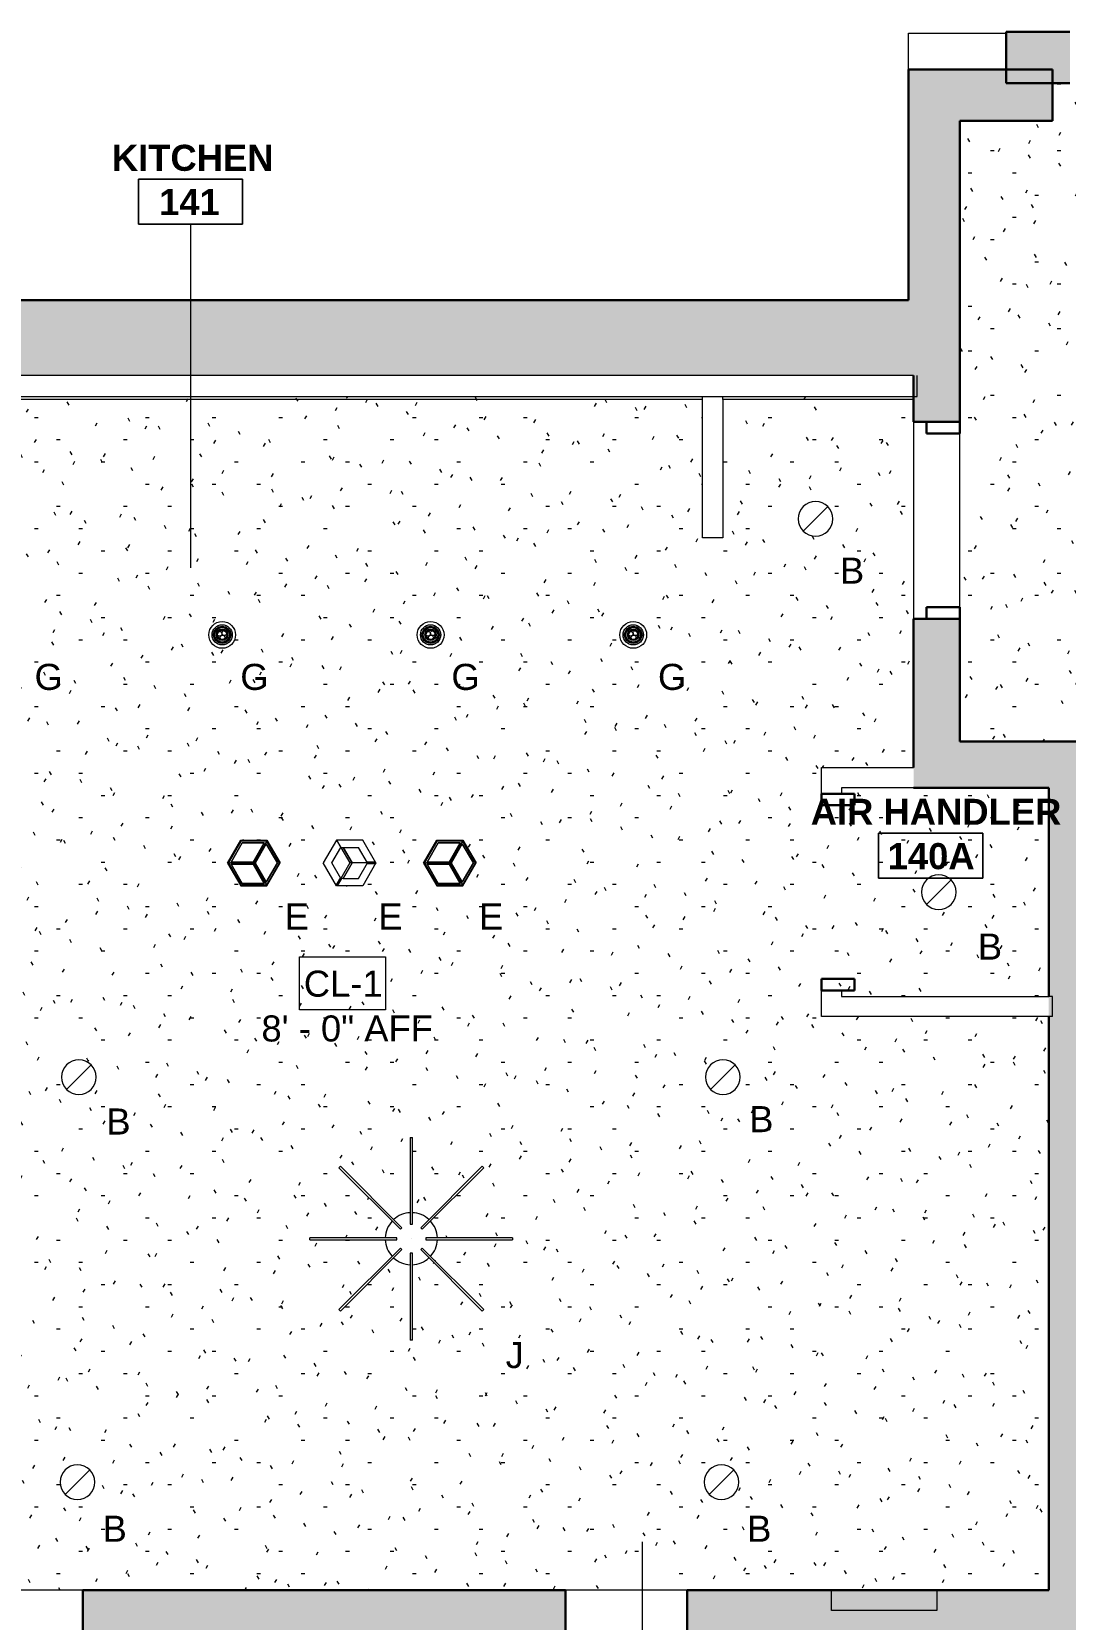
# Model space of a CAD drawing. Header units: inches. Extents: x -529 to 1063, y -2066 to -482.
# Drawn here: x 87.9 to 266.4, y -1912.5 to -1638.3 of the extents above; entities that cross this region are included whole.
import ezdxf

# ---------------------------------------------------------------- set-up
doc = ezdxf.new("R2010")
doc.units = ezdxf.units.IN
doc.header["$MEASUREMENT"] = 0
for name, color, linetype, lineweight in [('A-AREA-IDEN', 2, 'Continuous', 9), ('A-CLNG', 13, 'Continuous', 18), ('A-CLNG-IDEN', 151, 'Continuous', 9), ('A-CLNG-PATT', 13, 'Continuous', 18), ('A-DOOR', 31, 'Continuous', 18), ('A-DOOR-FRAM', 31, 'Continuous', 30), ('A-GLAZ', 151, 'Continuous', 18), ('A-ROOF', 132, 'Continuous', 18), ('A-WALL', 113, 'Continuous', 18), ('A-WALL-PATT', 111, 'Continuous', 18), ('E-LITE-EQPM', 33, 'Continuous', 9), ('E-LITE-EQPM-IDEN', 33, 'Continuous', 9), ('I-WALL', 2, 'Continuous', 18)]:
    doc.layers.add(name, color=color, linetype=linetype, lineweight=lineweight)
doc.styles.add('Arial', font='arial.ttf', dxfattribs={"height": 4.5})
doc.styles.add('Swis721 Lt BT', font='swissl.ttf', dxfattribs={"height": 4.5})
doc.styles.add('Swis721 Lt BT_B', font='', dxfattribs={"height": 4.5})
doc.styles.get('Swis721 Lt BT_B').set_extended_font_data('Swis721 Lt BT', bold=True)
pattern_1 = [(0, (0, 0), (15.36, 3.84), [0.634, -10.886, 0.634, -10.886, -61.44]), (0, (0, 0), (15.36, 3.84), [-23.04, 0.634, -22.406, 0.634, -10.886, -26.88]), (0, (0, 0), (15.36, 3.84), [-57.6, 0.634, -7.046, 0.634, -18.566]), (120, (5.76, 1.92), (-11.0055376, 11.38215), [0.634, -10.886, 0.634, -10.886, -61.44]), (120, (5.76, 1.92), (-11.0055376, 11.38215), [-23.04, 0.634, -22.406, 0.634, -10.886, -26.88]), (120, (5.76, 1.92), (-11.0055376, 11.38215), [-57.6, 0.634, -7.046, 0.634, -18.566]), (240, (7.68, 9.6), (-4.3544624, -15.22215), [0.634, -10.886, 0.634, -10.886, -61.44]), (240, (7.68, 9.6), (-4.3544624, -15.22215), [-23.04, 0.634, -22.406, 0.634, -10.886, -26.88]), (240, (7.68, 9.6), (-4.3544624, -15.22215), [-57.6, 0.634, -7.046, 0.634, -18.566])]

# ---------------------------------------------------------------- blocks, each defined once
blk = doc.blocks.new('Single Flush - D1 2_9_ X 8_-6102497-1ST FLOOR - RCP')
at = {"layer": 'A-DOOR-FRAM', "color": 8}
for p, q in [((-17, -1.75), (-17, 4)), ((-17, 4), (-15, 4)), ((-15, -1.75), (-15, 4)), ((15.000004, -1.75), (15.000004, 4)), ((15.000004, 4), (17.000004, 4)), ((17.000004, -1.75), (17.000004, 4)), ((-17, -1.75), (-15, -1.75)), ((15.000004, -1.75), (17.000004, -1.75))]:
    blk.add_line(p, q, dxfattribs=at)
blk = doc.blocks.new('Window-Double-Hung - 21_ x 56_-5129093-1ST FLOOR - RCP')
at = {"layer": 'A-GLAZ', "color": 8, "lineweight": 30}
for p, q in [((-10.5, 6.5), (-10.5, -6.5)), ((-10.5, 6), (-7.5, 6)), ((-9.25, 6), (-9.25, 2.5)), ((-7.5, 6), (-7.5, 4.25)), ((7.5, 6), (10.5, 6)), ((7.5, 6), (7.5, 4.25)), ((9.25, 6), (9.25, 2.5)), ((10.5, -6.5), (10.5, 6.5)), ((-9.25, 4.25), (-7.5, 4.25)), ((-7.5, 5.125), (7.5, 5.125)), ((9.25, 4.25), (7.5, 4.25)), ((-10.5, 2.5), (-9.25, 2.5)), ((9.25, 2.5), (10.5, 2.5))]:
    blk.add_line(p, q, dxfattribs=at)
at = {"layer": 'A-GLAZ'}
for p, q in [((10.5, 6.5), (-10.5, 6.5)), ((-10.5, -6.5), (10.5, -6.5))]:
    blk.add_line(p, q, dxfattribs=at)
at = {"layer": 'A-GLAZ', "lineweight": 9}
for p, q in [((-7.5, 6), (7.5, 6)), ((-9.25, 2.5), (9.25, 2.5))]:
    blk.add_line(p, q, dxfattribs=at)
blk = doc.blocks.new('Downlight - Recessed Can - 6_ Incandescent - 277V-5290754-1ST FLOOR - RCP')
at = {"layer": 'E-LITE-EQPM'}
for q in [(-2.12, -2.12), (2.12, 2.12)]:
    blk.add_line((0, 0), q, dxfattribs=at)
for start, end in [(360, 180), (0, 180), (180, 360), (180, 360)]:
    blk.add_arc((0, 0), 3, start, end, dxfattribs=at)
blk = doc.blocks.new('Lightart-Echo-Revit - Fin Type A - 35_D x 14_H-8 Fins-5361502-1ST FLOOR - RCP')
at = {"layer": 'E-LITE-EQPM'}
for p, q in [((-0.18, 17.5), (-0.18, 2.5)), ((-0.18, 17.5), (0.18, 17.5)), ((0.18, 2.5), (0.18, 17.5)), ((-12.5, 12.25), (-12.25, 12.5)), ((-12.5, 12.25), (-1.89, 1.64)), ((-1.64, 1.89), (-12.25, 12.5)), ((12.25, 12.5), (1.64, 1.89)), ((1.89, 1.64), (12.5, 12.25)), ((12.25, 12.5), (12.5, 12.25)), ((-2.5, 0.18), (-17.5, 0.18)), ((-17.5, -0.18), (-17.5, 0.18)), ((-2.5, -0.18), (-2.5, 0.18)), ((-1.89, 1.64), (-1.64, 1.89)), ((-0.18, 2.5), (0.18, 2.5)), ((1.64, 1.89), (1.89, 1.64)), ((17.5, 0.18), (2.5, 0.18)), ((2.5, 0.18), (2.5, -0.18)), ((17.5, 0.18), (17.5, -0.18)), ((-17.5, -0.18), (-2.5, -0.18)), ((-1.89, -1.64), (-12.5, -12.25)), ((-12.25, -12.5), (-1.64, -1.89)), ((-1.64, -1.89), (-1.89, -1.64)), ((-0.18, -2.5), (-0.18, -17.5)), ((0.18, -2.5), (-0.18, -2.5)), ((0.18, -17.5), (0.18, -2.5)), ((1.89, -1.64), (1.64, -1.89)), ((1.64, -1.89), (12.25, -12.5)), ((12.5, -12.25), (1.89, -1.64)), ((2.5, -0.18), (17.5, -0.18)), ((-12.25, -12.5), (-12.5, -12.25)), ((12.5, -12.25), (12.25, -12.5)), ((0.18, -17.5), (-0.18, -17.5))]:
    blk.add_line(p, q, dxfattribs=at)
at = {"layer": 'E-LITE-EQPM', "flags": 128}
blk.add_lwpolyline([(0, 0), (0, 0), (0, 0)], dxfattribs=at)
blk.add_lwpolyline([(0, 0), (0, 0), (0, 0)], dxfattribs=at)
at = {"layer": 'E-LITE-EQPM'}
for start, end in [(137.2661, 177.7056), (92.2944, 132.7339), (47.2661, 87.7056), (2.2944, 42.7339), (182.2944, 222.7339), (317.2661, 357.7056), (227.2661, 267.7056), (272.2944, 312.7339)]:
    blk.add_arc((0, 0), 4.5, start, end, dxfattribs=at)
blk = doc.blocks.new('VISA-CP5732-PETAL - CP5732-L30K-L-5406295-1ST FLOOR - RCP')
at = {"layer": 'E-LITE-EQPM'}
for p, q in [((-4.55, -0.82), (-2.26, 3.11)), ((-4.38, -0.82), (-2.17, 2.97)), ((-2.26, 3.11), (2.27, 3.11)), ((-2.26, 3.11), (-2.17, 2.97)), ((-2.17, 2.97), (2.23, 2.97)), ((2.23, 2.97), (0.03, -0.82)), ((2.23, 2.97), (4.44, -0.83)), ((2.27, 3.11), (4.56, -0.83)), ((-1.99, 2.69), (-3.91, -0.61)), ((-3.91, -0.61), (-1.99, 2.69)), ((1.8, 2.69), (-1.99, 2.69)), ((-1.99, 2.69), (1.8, 2.69)), ((-0.12, -0.61), (1.8, 2.69)), ((1.8, 2.69), (-0.12, -0.61)), ((2.15, 2.47), (0.23, -0.82)), ((0.23, -0.82), (2.15, 2.47)), ((4.07, -0.83), (2.15, 2.47)), ((2.15, 2.47), (4.07, -0.83)), ((-4.55, -0.82), (-2.26, -4.76)), ((0.03, -0.82), (-4.38, -0.82)), ((-4.38, -0.82), (-2.17, -4.62)), ((-3.91, -0.61), (-0.12, -0.61)), ((-0.12, -0.61), (-3.91, -0.61)), ((-0.12, -1), (-3.91, -1)), ((-3.91, -1), (-1.99, -4.3)), ((-1.99, -4.3), (-3.91, -1)), ((-3.91, -1), (-0.12, -1)), ((1.8, -4.3), (-0.12, -1)), ((-0.12, -1), (1.8, -4.3)), ((0.03, -0.82), (2.23, -4.62)), ((0.23, -0.82), (2.15, -4.12)), ((2.15, -4.12), (0.23, -0.82)), ((2.15, -4.12), (4.07, -0.83)), ((4.07, -0.83), (2.15, -4.12)), ((4.44, -0.83), (2.23, -4.62)), ((2.27, -4.76), (4.56, -0.83)), ((4.56, -0.83), (4.44, -0.83)), ((-2.17, -4.62), (-2.26, -4.76)), ((-2.26, -4.76), (2.27, -4.76)), ((2.23, -4.62), (-2.17, -4.62)), ((-1.99, -4.3), (1.8, -4.3)), ((1.8, -4.3), (-1.99, -4.3))]:
    blk.add_line(p, q, dxfattribs=at)
blk = doc.blocks.new('VISA-CP5730-PETAL - CP5730-L30K-L-5435345-1ST FLOOR - RCP')
at = {"layer": 'E-LITE-EQPM'}
for p, q in [((-2.38, 3.09), (-4.67, -0.84)), ((-2.38, 3.09), (-2.46, 2.95)), ((-1.73, 1.69), (-2.46, 2.95)), ((2.14, 3.09), (-2.38, 3.09)), ((-2.38, 3.09), (-1.65, 1.83)), ((-2.27, 3.09), (-2.38, 3.09)), ((-2.38, 3.09), (-1.65, 1.83)), ((-1.53, 1.83), (-2.27, 3.09)), ((4.43, -0.84), (2.14, 3.09)), ((-1.65, 1.83), (-3.2, -0.84)), ((-0.09, -0.84), (-1.65, 1.83)), ((-1.23, 1.83), (-1.65, 1.83)), ((0.33, -0.84), (-1.23, 1.83)), ((-1.23, 1.83), (1.39, 1.83)), ((-1.23, 1.83), (0.33, -0.84)), ((1.39, 1.83), (2.94, -0.84)), ((-2.38, -4.77), (-4.67, -0.84)), ((-3.2, -0.84), (-1.65, -3.51)), ((-1.65, -3.51), (-0.09, -0.84)), ((-1.23, -3.51), (0.33, -0.84)), ((0.33, -0.84), (-1.23, -3.51)), ((0.33, -0.84), (-0.09, -0.84)), ((2.94, -0.84), (0.33, -0.84)), ((2.94, -0.84), (1.39, -3.51)), ((4.43, -0.84), (2.14, -4.77)), ((4.35, -0.7), (2.86, -0.7)), ((4.35, -0.98), (2.86, -0.98)), ((2.94, -0.84), (4.43, -0.84)), ((2.94, -0.84), (4.43, -0.84)), ((4.43, -0.84), (4.35, -0.7)), ((4.43, -0.84), (4.35, -0.98)), ((-2.38, -4.77), (-1.65, -3.51)), ((2.14, -4.77), (-2.38, -4.77)), ((-1.65, -3.51), (-1.23, -3.51)), ((-1.23, -3.51), (1.39, -3.51))]:
    blk.add_line(p, q, dxfattribs=at)
blk = doc.blocks.new('Lighting_Ceiling-Mounted_Lucent_Axis_Mini_NorthAmerica - Not A Type - Load Type Catalog-5458882-1ST FLOOR - RCP')
at = {"layer": 'E-LITE-EQPM'}
for p, q in [((-1.26, 0.2), (-1.4, 0.2)), ((-1.26, 0.2), (-1.26, 0)), ((-0.18, 1.7), (-0.18, 1.48)), ((-0.18, 1.48), (0, 1.48)), ((0, 1.48), (0.18, 1.48)), ((0.18, 1.48), (0.18, 1.7)), ((1.4, 0.2), (1.26, 0.2)), ((1.26, 0.2), (1.26, 0)), ((-1.4, -0.2), (-1.26, -0.2)), ((-1.26, 0), (-1.26, -0.2)), ((-0.18, -1.48), (-0.18, -1.7)), ((-0.18, -1.48), (0, -1.48)), ((0, -1.48), (0.18, -1.48)), ((0.18, -1.7), (0.18, -1.48)), ((1.26, 0), (1.26, -0.2)), ((1.26, -0.2), (1.4, -0.2))]:
    blk.add_line(p, q, dxfattribs=at)
for centre, radius, start, end in [((0, 0), 2.32, 0, 180), ((0, 0), 1.75, 0, 180), ((0, 0), 1.48, 90, 270), ((0, 0), 1.4, 90, 270), ((0, 0), 1.26, 360, 180), ((0, 0), 0.974, 0, 180), ((0, 0), 0.867, 360, 180), ((0, 0), 0.787, 360, 180), ((-0.3, -0.39), 0.414, 90, 160.7023), ((-0.19, 0.45), 0.414, 179.6013, 296.6854), ((-0.3, -0.39), 0.414, 44.5173, 90), ((-0.3, -0.39), 0.414, 62.5276, 90), ((-0.19, 0.45), 0.414, 260.7693, 268.6811), ((-0.19, 0.45), 0.414, 275.6626, 283.5173), ((-0.19, 0.45), 0.414, 290.5436, 298.6652), ((0, 0), 1.48, 270, 90), ((0, 0), 1.4, 270, 90), ((-0.19, 0.45), 0.414, 296.6854, 330), ((-0.19, 0.45), 0.414, 302.4618, 330), ((0.48, -0.06), 0.414, 64.3466, 210), ((-0.19, 0.45), 0.414, 330, 46.23), ((-0.19, 0.45), 0.414, 32.9706, 41.4132), ((0.48, -0.06), 0.414, 135, 150), ((-0.19, 0.45), 0.414, 330, 343.2568), ((-0.19, 0.45), 0.414, 18.579, 27.0199), ((-0.19, 0.45), 0.414, 345, 358.4479), ((-0.19, 0.45), 0.414, 4.0061, 12.7107), ((0, 0), 2.32, 180, 0), ((0, 0), 1.75, 180, 0), ((0, 0), 1.26, 180, 360), ((0, 0), 0.974, 180, 360), ((0, 0), 0.867, 180, 360), ((0, 0), 0.787, 180, 360), ((-0.3, -0.39), 0.414, 298.7443, 315.4827), ((-0.3, -0.39), 0.414, 45, 58.345), ((-0.3, -0.39), 0.414, 301.655, 315), ((-0.3, -0.39), 0.414, 315.4827, 44.5173), ((0.48, -0.06), 0.414, 210, 285)]:
    blk.add_arc(centre, radius, start, end, dxfattribs=at)
blk = doc.blocks.new('Lighting_Ceiling-Mounted_Lucent_Axis_Mini_NorthAmerica - Not A Type - Load Type Catalog-V2-1ST FLOOR - RCP')
at = {"layer": 'E-LITE-EQPM'}
for p, q in [((-1.26, 0.2), (-1.4, 0.2)), ((-1.26, 0.2), (-1.26, 0)), ((-0.18, 1.7), (-0.18, 1.48)), ((-0.18, 1.48), (0, 1.48)), ((0, 1.48), (0.18, 1.48)), ((0.18, 1.48), (0.18, 1.7)), ((1.4, 0.2), (1.26, 0.2)), ((1.26, 0.2), (1.26, 0)), ((-1.4, -0.2), (-1.26, -0.2)), ((-1.26, 0), (-1.26, -0.2)), ((-0.18, -1.48), (-0.18, -1.7)), ((-0.18, -1.48), (0, -1.48)), ((0, -1.48), (0.18, -1.48)), ((0.18, -1.7), (0.18, -1.48)), ((1.26, 0), (1.26, -0.2)), ((1.26, -0.2), (1.4, -0.2))]:
    blk.add_line(p, q, dxfattribs=at)
for centre, radius, start, end in [((0, 0), 2.32, 0, 180), ((0, 0), 1.75, 0, 180), ((0, 0), 1.48, 90, 270), ((0, 0), 1.4, 90, 270), ((0, 0), 1.26, 360, 180), ((0, 0), 0.974, 0, 180), ((0, 0), 0.867, 360, 180), ((0, 0), 0.787, 360, 180), ((-0.3, -0.39), 0.414, 90, 159.2461), ((-0.19, 0.45), 0.414, 179.6013, 296.6854), ((-0.3, -0.39), 0.414, 44.5173, 90), ((-0.3, -0.39), 0.414, 62.5276, 90), ((-0.19, 0.45), 0.414, 260.7693, 268.6811), ((-0.19, 0.45), 0.414, 275.6626, 283.5173), ((-0.19, 0.45), 0.414, 290.5436, 298.6652), ((0, 0), 1.48, 270, 90), ((0, 0), 1.4, 270, 90), ((-0.19, 0.45), 0.414, 296.6854, 330), ((-0.19, 0.45), 0.414, 302.4618, 330), ((0.48, -0.06), 0.414, 64.3466, 210), ((-0.19, 0.45), 0.414, 330, 46.23), ((-0.19, 0.45), 0.414, 32.9706, 41.4132), ((0.48, -0.06), 0.414, 135, 150), ((-0.19, 0.45), 0.414, 330, 343.2568), ((-0.19, 0.45), 0.414, 18.579, 27.0199), ((-0.19, 0.45), 0.414, 345, 358.4479), ((-0.19, 0.45), 0.414, 4.0061, 12.7107), ((0, 0), 2.32, 180, 0), ((0, 0), 1.75, 180, 0), ((0, 0), 1.26, 180, 360), ((0, 0), 0.974, 180, 360), ((0, 0), 0.867, 180, 360), ((0, 0), 0.787, 180, 360), ((-0.3, -0.39), 0.414, 298.7443, 315.4827), ((-0.3, -0.39), 0.414, 45, 58.345), ((-0.3, -0.39), 0.414, 301.655, 315), ((-0.3, -0.39), 0.414, 315.4827, 44.5173), ((0.48, -0.06), 0.414, 210, 285)]:
    blk.add_arc(centre, radius, start, end, dxfattribs=at)
blk = doc.blocks.new('Single Flush - D1 2_6_ X 8_ - NOT FR-6102321-1ST FLOOR - RCP')
at = {"layer": 'A-DOOR-FRAM'}
for p, q in [((-17, 4), (-17, -1.75)), ((-17, 4), (-15, 4)), ((-15, 4), (-15, -1.75)), ((15.000004, 4), (15.000004, -1.75)), ((15.000004, 4), (17.000004, 4)), ((17.000004, 4), (17.000004, -1.75)), ((-17, -1.75), (-15, -1.75)), ((15.000004, -1.75), (17.000004, -1.75))]:
    blk.add_line(p, q, dxfattribs=at)
blk = doc.blocks.new('Room Tag - Room Name and Number-3379422-1ST FLOOR - RCP')
at = {"layer": 'A-AREA-IDEN'}
for p, q in [((-0.1881, -0.1636), (-0.1881, -0.0018)), ((-0.1881, -0.0018), (0.1869, -0.0018)), ((0.1869, -0.0018), (-0.1881, -0.0018)), ((-0.1881, -0.0018), (-0.1881, -0.1636)), ((0.1869, -0.0018), (0.1869, -0.1636)), ((0.1869, -0.1636), (0.1869, -0.0018)), ((0.1869, -0.1636), (-0.1881, -0.1636)), ((-0.1881, -0.1636), (0.1869, -0.1636))]:
    blk.add_line(p, q, dxfattribs=at)

msp = doc.modelspace()

# ---------------------------------------------------------------- hatches: boundary and pattern name
at = {"layer": 'A-CLNG-PATT'}
h = msp.add_hatch(dxfattribs=at)
h.set_pattern_fill('FP_1', color=256, style=0, pattern_type=2)
h.set_pattern_definition(pattern_1)
h.paths.add_polyline_path([(335.36, -1790.4), (339.7, -1790.4), (339.7, -1691.47), (338.09, -1691.22), (338.09, -1647.22), (264.18, -1647.22), (264.18, -1653.73), (248.17, -1653.73), (248.17, -1760.94), (269.53, -1760.94), (269.53, -1790.4), (279.41, -1790.4)], flags=0)
h.paths.add_polyline_path([(290.62, -1716.39), (290.62, -1704.54), (297.86, -1704.54), (297.86, -1716.39), (291.65, -1716.39)], flags=0)
h = msp.add_hatch(dxfattribs=at)
h.set_pattern_fill('FP_1', color=256, style=0, pattern_type=2)
h.set_pattern_definition(pattern_1)
h.paths.add_polyline_path([(263.53, -1907.52), (263.53, -1808.44), (224.25, -1808.44), (224.25, -1803.94), (227.75, -1803.94), (227.75, -1804.94), (263.53, -1804.94), (263.53, -1768.94), (227.75, -1768.94), (227.75, -1769.94), (224.25, -1769.94), (224.25, -1765.44), (240.17, -1765.44), (240.17, -1701.84), (207.25, -1701.84), (207.25, -1725.78), (203.75, -1725.78), (203.75, -1701.84), (64.77, -1701.84), (64.77, -1741.84), (19.52, -1741.84), (19.52, -1796.09), (64.77, -1796.09), (64.77, -1907.52), (244.17, -1907.52)], flags=0)
h.paths.add_polyline_path([(95.76, -1891.84), (94.98, -1891.74), (94.26, -1891.44), (93.63, -1890.96), (93.16, -1890.34), (92.86, -1889.62), (92.76, -1888.84), (92.86, -1888.06), (93.16, -1887.34), (93.63, -1886.72), (94.26, -1886.24), (94.98, -1885.94), (95.76, -1885.84), (96.53, -1885.94), (97.26, -1886.24), (97.88, -1886.72), (98.35, -1887.34), (98.65, -1888.06), (98.76, -1888.84), (98.65, -1889.62), (98.35, -1890.34), (97.88, -1890.96), (97.26, -1891.44), (96.53, -1891.74)], flags=0)
h.paths.add_polyline_path([(207, -1891.84), (206.22, -1891.74), (205.5, -1891.44), (204.88, -1890.96), (204.4, -1890.34), (204.1, -1889.62), (204, -1888.84), (204.1, -1888.06), (204.4, -1887.34), (204.88, -1886.72), (205.5, -1886.24), (206.22, -1885.94), (207, -1885.84), (207.78, -1885.94), (208.5, -1886.24), (209.12, -1886.72), (209.6, -1887.34), (209.9, -1888.06), (210, -1888.84), (209.9, -1889.62), (209.6, -1890.34), (209.12, -1890.96), (208.5, -1891.44), (207.78, -1891.74)], flags=0)
h.paths.add_polyline_path([(153.25, -1864.3), (153.25, -1851.27), (152.04, -1851.08), (150.79, -1850.44), (150.42, -1850.07), (141.18, -1859.3), (140.93, -1859.05), (150.16, -1849.82), (149.79, -1849.45), (149.15, -1848.19), (148.96, -1846.98), (135.93, -1846.98), (135.93, -1846.63), (148.96, -1846.63), (149.15, -1845.41), (149.79, -1844.16), (150.16, -1843.79), (140.93, -1834.55), (141.18, -1834.3), (150.42, -1843.54), (150.79, -1843.16), (152.04, -1842.52), (153.25, -1842.33), (153.25, -1829.3), (153.61, -1829.3), (153.61, -1842.33), (154.82, -1842.52), (156.08, -1843.16), (156.45, -1843.54), (165.68, -1834.3), (165.93, -1834.55), (156.7, -1843.79), (157.07, -1844.16), (157.71, -1845.41), (157.9, -1846.63), (170.93, -1846.63), (170.93, -1846.98), (157.9, -1846.98), (157.71, -1848.19), (157.07, -1849.45), (156.7, -1849.82), (165.93, -1859.05), (165.68, -1859.3), (156.45, -1850.07), (156.08, -1850.44), (154.82, -1851.08), (153.61, -1851.27), (153.61, -1864.3)], flags=0)
h.paths.add_polyline_path([(155.16, -1849.18), (155.16, -1849.18), (155.07, -1849.06)], flags=0)
h.paths.add_polyline_path([(151.88, -1844.67), (151.88, -1844.67), (151.79, -1844.54)], flags=0)
h.paths.add_polyline_path([(96.01, -1821.89), (95.23, -1821.78), (94.51, -1821.48), (93.88, -1821.01), (93.41, -1820.39), (93.11, -1819.66), (93.01, -1818.89), (93.11, -1818.11), (93.41, -1817.39), (93.88, -1816.77), (94.51, -1816.29), (95.23, -1815.99), (96.01, -1815.89), (96.78, -1815.99), (97.51, -1816.29), (98.13, -1816.77), (98.6, -1817.39), (98.9, -1818.11), (99.01, -1818.89), (98.9, -1819.66), (98.6, -1820.39), (98.13, -1821.01), (97.51, -1821.48), (96.78, -1821.78)], flags=0)
h.paths.add_polyline_path([(207.25, -1821.89), (206.47, -1821.78), (205.75, -1821.48), (205.13, -1821.01), (204.65, -1820.39), (204.35, -1819.66), (204.25, -1818.89), (204.35, -1818.11), (204.65, -1817.39), (205.13, -1816.77), (205.75, -1816.29), (206.47, -1815.99), (207.25, -1815.89), (208.03, -1815.99), (208.75, -1816.29), (209.37, -1816.77), (209.85, -1817.39), (210.15, -1818.11), (210.25, -1818.89), (210.15, -1819.66), (209.85, -1820.39), (209.37, -1821.01), (208.75, -1821.48), (208.03, -1821.78)], flags=0)
h.paths.add_polyline_path([(244.53, -1789.94), (243.76, -1789.84), (243.03, -1789.54), (242.41, -1789.06), (241.94, -1788.44), (241.64, -1787.71), (241.53, -1786.94), (241.64, -1786.16), (241.94, -1785.44), (242.41, -1784.82), (243.03, -1784.34), (243.76, -1784.04), (244.53, -1783.94), (245.31, -1784.04), (246.03, -1784.34), (246.65, -1784.82), (247.13, -1785.44), (247.43, -1786.16), (247.53, -1786.94), (247.43, -1787.71), (247.13, -1788.44), (246.65, -1789.06), (246.03, -1789.54), (245.31, -1789.84)], flags=0)
h.paths.add_polyline_path([(128.38, -1785.84), (123.97, -1785.84), (121.68, -1781.91), (123.97, -1777.98), (128.5, -1777.98), (130.78, -1781.91), (128.5, -1785.84), (128.46, -1785.84)], flags=0)
h.paths.add_polyline_path([(162.23, -1785.84), (157.82, -1785.84), (155.53, -1781.91), (157.82, -1777.98), (162.34, -1777.98), (164.63, -1781.91), (162.34, -1785.84), (162.31, -1785.84)], flags=0)
h.paths.add_polyline_path([(142.84, -1785.83), (140.52, -1785.83), (138.23, -1781.9), (140.52, -1777.96), (145.05, -1777.96), (147.34, -1781.9), (145.05, -1785.83)], flags=0)
h.paths.add_polyline_path([(41.27, -1764.94), (40.49, -1764.84), (39.77, -1764.54), (39.15, -1764.06), (38.67, -1763.44), (38.37, -1762.71), (38.27, -1761.94), (38.37, -1761.16), (38.67, -1760.44), (39.15, -1759.82), (39.77, -1759.34), (40.49, -1759.04), (41.27, -1758.94), (42.05, -1759.04), (42.77, -1759.34), (43.39, -1759.82), (43.87, -1760.44), (44.17, -1761.16), (44.27, -1761.94), (44.17, -1762.71), (43.87, -1763.44), (43.39, -1764.06), (42.77, -1764.54), (42.05, -1764.84), (41.64, -1764.89)], flags=0)
h.paths.add_polyline_path([(120.76, -1744.83), (119.75, -1744.6), (118.94, -1743.96), (118.49, -1743.03), (118.5, -1741.98), (118.94, -1741.06), (119.75, -1740.42), (120.76, -1740.19), (121.76, -1740.42), (122.57, -1741.06), (123.02, -1741.99), (123.01, -1743.04), (122.57, -1743.96), (121.76, -1744.6), (121.21, -1744.73)], flags=0)
h.paths.add_polyline_path([(84.76, -1744.83), (83.75, -1744.6), (82.92, -1743.91), (82.49, -1743.02), (82.5, -1741.98), (82.94, -1741.06), (83.75, -1740.42), (84.76, -1740.19), (85.76, -1740.42), (86.57, -1741.06), (87.02, -1741.99), (87.01, -1743.04), (86.57, -1743.96), (85.76, -1744.6), (85.19, -1744.73)], flags=0)
h.paths.add_polyline_path([(156.76, -1744.83), (155.75, -1744.6), (154.94, -1743.96), (154.49, -1743.03), (154.5, -1741.98), (154.94, -1741.06), (155.75, -1740.42), (156.76, -1740.19), (157.76, -1740.42), (158.57, -1741.07), (159.02, -1741.99), (159.01, -1743.04), (158.57, -1743.96), (157.76, -1744.6), (156.91, -1744.8)], flags=0)
h.paths.add_polyline_path([(191.76, -1744.83), (190.75, -1744.6), (189.94, -1743.95), (189.49, -1743.03), (189.5, -1741.97), (189.94, -1741.06), (190.75, -1740.42), (191.76, -1740.19), (192.76, -1740.42), (193.57, -1741.06), (194.02, -1741.99), (194.02, -1743.03), (193.57, -1743.96), (192.76, -1744.6), (191.81, -1744.82)], flags=0)
h.paths.add_polyline_path([(223.25, -1725.48), (222.47, -1725.38), (221.75, -1725.08), (221.13, -1724.6), (220.65, -1723.98), (220.35, -1723.26), (220.25, -1722.48), (220.35, -1721.71), (220.65, -1720.98), (221.13, -1720.36), (221.75, -1719.88), (222.47, -1719.59), (223.25, -1719.48), (224.03, -1719.59), (224.75, -1719.88), (225.37, -1720.36), (225.85, -1720.98), (226.15, -1721.71), (226.25, -1722.48), (226.15, -1723.26), (225.85, -1723.98), (225.37, -1724.6), (224.75, -1725.08), (224.03, -1725.38), (223.47, -1725.45)], flags=0)
at = {"layer": 'A-WALL-PATT', "lineweight": 9}
h = msp.add_hatch(color=7, dxfattribs=at)
h.paths.add_polyline_path([(338.09, -1647.22), (346.93, -1647.22), (346.93, -1638.35), (335.02, -1638.35), (335.02, -1647.22), (335.36, -1647.22)], flags=0)
h.paths.add_polyline_path([(267.18, -1647.22), (267.18, -1638.35), (256.18, -1638.35), (256.18, -1647.22)], flags=0)
for points in [[(256.18, -1653.73), (256.18, -1644.86), (239.3, -1644.86), (239.3, -1653.73), (248.17, -1653.73)], [(264.18, -1653.73), (264.18, -1644.86), (256.18, -1644.86), (256.18, -1653.73)], [(248.17, -1684.72), (248.17, -1653.73), (239.3, -1653.73), (239.3, -1684.72)], [(269.53, -1768.94), (269.53, -1760.94), (248.17, -1760.94), (248.17, -1768.94), (263.53, -1768.94)], [(263.53, -1907.52), (269.53, -1907.52), (269.53, -1768.94), (263.53, -1768.94), (263.53, -1893.75)]]:
    msp.add_hatch(color=7, dxfattribs=at).paths.add_polyline_path(points, flags=0)
h = msp.add_hatch(color=7, dxfattribs=at)
h.paths.add_polyline_path([(240.17, -1697.72), (248.17, -1697.72), (248.17, -1684.72), (-135.38, -1684.72), (-135.38, -1697.72), (223.47, -1697.72)], flags=0)
h.paths.add_polyline_path([(-175.38, -1697.72), (-175.38, -1684.72), (-186.36, -1684.72), (-186.36, -1697.72)], flags=0)
h = msp.add_hatch(color=7, dxfattribs=at)
h.paths.add_polyline_path([(248.17, -1768.94), (248.17, -1739.72), (240.17, -1739.72), (240.17, -1768.94)], flags=0)
h.paths.add_polyline_path([(240.17, -1705.72), (248.17, -1705.72), (248.17, -1697.72), (240.17, -1697.72), (240.17, -1701.84)], flags=0)
h = msp.add_hatch(dxfattribs=at)
h.set_pattern_fill('FP_1', color=256, style=0, pattern_type=2)
h.set_pattern_definition(pattern_1)
h.paths.add_polyline_path([(111.57, -1701.84), (203.75, -1701.84), (203.75, -1701.34), (64.77, -1701.34), (64.77, -1701.84)], flags=0)
h.paths.add_polyline_path([(240.17, -1701.84), (240.17, -1701.34), (207.25, -1701.34), (207.25, -1701.84), (223.47, -1701.84)], flags=0)
h.paths.add_polyline_path([(27.65, -1701.84), (61.27, -1701.84), (61.27, -1701.34), (19.52, -1701.34), (19.52, -1701.84)], flags=0)
h = msp.add_hatch(color=7, dxfattribs=at)
h.paths.add_polyline_path([(335.08, -1920.52), (335.08, -1914.91), (351.7, -1914.91), (351.7, -1907.52), (201.05, -1907.52), (201.05, -1920.52), (279.41, -1920.52)], flags=0)
h.paths.add_polyline_path([(180.05, -1920.52), (180.05, -1907.52), (96.69, -1907.52), (96.69, -1920.52), (167.52, -1920.52)], flags=0)
h.paths.add_polyline_path([(55.62, -1920.52), (75.69, -1920.52), (75.69, -1907.52), (-16.56, -1907.52), (-16.56, -1920.52)], flags=0)
h.paths.add_polyline_path([(-73.81, -1920.52), (-73.81, -1916.91), (-64.92, -1916.91), (-64.92, -1920.52), (-37.56, -1920.52), (-37.56, -1907.52), (-235.08, -1907.52), (-235.08, -1920.52), (-86.81, -1920.52)], flags=0)
h.paths.add_polyline_path([(-261.08, -1920.52), (-261.08, -1907.52), (-273.58, -1907.52), (-273.58, -1920.52)], flags=0)

# ---------------------------------------------------------------- linework, layer by layer
at = {"layer": 'A-AREA-IDEN'}
for p, q in [((115.32, -1730.95), (115.32, -1671.57)), ((193.29, -1899.17), (193.3, -1935.67))]:
    msp.add_line(p, q, dxfattribs=at)
at = {"layer": 'A-CLNG'}
for p, q in [((240.17, -1705.72), (240.17, -1739.72)), ((248.17, -1739.72), (248.17, -1705.72))]:
    msp.add_line(p, q, dxfattribs=at)
for centre, start, end in [((223.25, -1722.48), 0, 180), ((223.25, -1722.48), 180, 0), ((244.53, -1786.94), 0, 180), ((244.53, -1786.94), 180, 360), ((96.01, -1818.89), 0, 180), ((207.25, -1818.89), 0, 180), ((96.01, -1818.89), 180, 0), ((207.25, -1818.89), 180, 0), ((95.76, -1888.84), 0, 180), ((207, -1888.84), 0, 180), ((95.76, -1888.84), 180, 0), ((207, -1888.84), 180, 0)]:
    msp.add_arc(centre, 3, start, end, dxfattribs=at)
at = {"layer": 'A-CLNG-IDEN', "flags": 128}
msp.add_lwpolyline([(134.11, -1798.12), (148.98, -1798.12), (148.98, -1807.26), (134.11, -1807.26)], close=True, dxfattribs=at)
at = {"layer": 'A-ROOF'}
for p, q in [((239.3, -1644.86), (239.3, -1638.6)), ((239.3, -1638.6), (256.18, -1638.6))]:
    msp.add_line(p, q, dxfattribs=at)
at = {"layer": 'A-WALL', "color": 8, "lineweight": 30}
for p, q in [((256.18, -1638.35), (267.18, -1638.35)), ((256.18, -1647.22), (256.18, -1638.35)), ((239.3, -1684.72), (239.3, -1644.86)), ((239.3, -1644.86), (264.18, -1644.86)), ((264.18, -1644.86), (264.18, -1653.73)), ((267.18, -1647.22), (256.18, -1647.22)), ((248.17, -1653.73), (248.17, -1697.72)), ((264.18, -1653.73), (248.17, -1653.73)), ((-115.16, -1684.72), (239.3, -1684.72)), ((96.69, -1907.52), (180.05, -1907.52)), ((201.05, -1907.52), (263.53, -1907.52))]:
    msp.add_line(p, q, dxfattribs=at)
at = {"layer": 'A-WALL', "color": 55}
msp.add_line((240.17, -1697.72), (19.52, -1697.72), dxfattribs=at)
at = {"layer": 'A-WALL'}
for p, q in [((19.52, -1701.34), (240.8, -1701.34)), ((203.75, -1701.84), (203.75, -1701.34)), ((207.25, -1701.84), (207.25, -1701.34)), ((264.16, -1804.94), (263.53, -1804.94)), ((264.16, -1808.44), (263.53, -1808.44))]:
    msp.add_line(p, q, dxfattribs=at)
at = {"layer": 'I-WALL', "color": 8, "lineweight": 30}
for p, q in [((240.17, -1705.72), (240.17, -1697.72)), ((248.17, -1697.72), (248.17, -1705.72)), ((248.17, -1705.72), (240.17, -1705.72)), ((240.17, -1765.44), (240.17, -1739.72)), ((240.17, -1739.72), (248.17, -1739.72)), ((248.17, -1739.72), (248.17, -1760.94)), ((248.17, -1760.94), (269.53, -1760.94)), ((263.53, -1768.94), (240.17, -1768.94)), ((263.53, -1804.94), (263.53, -1768.94)), ((263.53, -1907.52), (263.53, -1808.44))]:
    msp.add_line(p, q, dxfattribs=at)
at = {"layer": 'I-WALL', "lineweight": 9}
for p, q in [((240.8, -1701.34), (240.8, -1697.72)), ((264.16, -1808.44), (264.16, -1804.94))]:
    msp.add_line(p, q, dxfattribs=at)
at = {"layer": 'I-WALL'}
for p, q in [((203.75, -1701.84), (64.77, -1701.84)), ((203.75, -1725.78), (203.75, -1701.84)), ((207.25, -1701.84), (207.25, -1725.78)), ((240.17, -1701.84), (207.25, -1701.84)), ((207.25, -1725.78), (203.75, -1725.78)), ((224.25, -1769.94), (224.25, -1765.44)), ((224.25, -1765.44), (240.17, -1765.44)), ((227.75, -1769.94), (224.25, -1769.94)), ((240.17, -1768.94), (227.75, -1768.94)), ((227.75, -1768.94), (227.75, -1769.94)), ((224.25, -1808.44), (224.25, -1803.94)), ((224.25, -1803.94), (227.75, -1803.94)), ((227.75, -1803.94), (227.75, -1804.94)), ((227.75, -1804.94), (263.53, -1804.94)), ((263.53, -1808.44), (224.25, -1808.44)), ((226, -1911.02), (226, -1907.52)), ((244.17, -1907.52), (244.17, -1911.02)), ((244.17, -1911.02), (226, -1911.02))]:
    msp.add_line(p, q, dxfattribs=at)

# ---------------------------------------------------------------- block references
at = {"layer": 'A-AREA-IDEN', "xscale": 47.99999999999997, "yscale": 47.99999999999997, "zscale": 47.99999999999997}
for p in [(115.32, -1663.72), (243.15, -1776.68)]:
    msp.add_blockref('Room Tag - Room Name and Number-3379422-1ST FLOOR - RCP', p, dxfattribs=at)
at = {"layer": 'A-DOOR'}
for name, p, rotation in [('Single Flush - D1 2_9_ X 8_-6102497-1ST FLOOR - RCP', (244.17, -1722.72), 269.9999999999999), ('Single Flush - D1 2_6_ X 8_ - NOT FR-6102321-1ST FLOOR - RCP', (226, -1786.94), 270)]:
    msp.add_blockref(name, p, dxfattribs=dict(at, rotation=rotation))
at = {"layer": 'A-GLAZ', "rotation": 180}
for p in [(86.19, -1914.02), (190.55, -1914.02)]:
    msp.add_blockref('Window-Double-Hung - 21_ x 56_-5129093-1ST FLOOR - RCP', p, dxfattribs=at)
at = {"layer": 'E-LITE-EQPM'}
for name, p in [('Downlight - Recessed Can - 6_ Incandescent - 277V-5290754-1ST FLOOR - RCP', (223.25, -1722.48)), ('Downlight - Recessed Can - 6_ Incandescent - 277V-5290754-1ST FLOOR - RCP', (244.53, -1786.94)), ('Downlight - Recessed Can - 6_ Incandescent - 277V-5290754-1ST FLOOR - RCP', (96.01, -1818.89)), ('Downlight - Recessed Can - 6_ Incandescent - 277V-5290754-1ST FLOOR - RCP', (207.25, -1818.89)), ('Lightart-Echo-Revit - Fin Type A - 35_D x 14_H-8 Fins-5361502-1ST FLOOR - RCP', (153.43, -1846.8)), ('Downlight - Recessed Can - 6_ Incandescent - 277V-5290754-1ST FLOOR - RCP', (95.76, -1888.84)), ('Downlight - Recessed Can - 6_ Incandescent - 277V-5290754-1ST FLOOR - RCP', (207, -1888.84))]:
    msp.add_blockref(name, p, dxfattribs=at)
at = {"layer": 'E-LITE-EQPM', "extrusion": (0, 0, -1)}
for name, p, rotation in [('Lighting_Ceiling-Mounted_Lucent_Axis_Mini_NorthAmerica - Not A Type - Load Type Catalog-5458882-1ST FLOOR - RCP', (-120.76, -1742.51), 269.9999999999999), ('Lighting_Ceiling-Mounted_Lucent_Axis_Mini_NorthAmerica - Not A Type - Load Type Catalog-5458882-1ST FLOOR - RCP', (-156.76, -1742.51), 269.9999999999999), ('Lighting_Ceiling-Mounted_Lucent_Axis_Mini_NorthAmerica - Not A Type - Load Type Catalog-V2-1ST FLOOR - RCP', (-191.76, -1742.51), 269.9999999999999), ('VISA-CP5732-PETAL - CP5732-L30K-L-5406295-1ST FLOOR - RCP', (-126.23, -1782.74), 180), ('VISA-CP5730-PETAL - CP5730-L30K-L-5435345-1ST FLOOR - RCP', (-142.9, -1782.74), 180), ('VISA-CP5732-PETAL - CP5732-L30K-L-5406295-1ST FLOOR - RCP', (-160.08, -1782.74), 180)]:
    msp.add_blockref(name, p, dxfattribs=dict(at, rotation=rotation))

# ---------------------------------------------------------------- texts
at = {"layer": 'A-AREA-IDEN', "char_height": 4.5, "attachment_point": 1, "style": 'Swis721 Lt BT_B'}
for s, insert, width in [('KITCHEN', (101.7, -1657.87), 32.8755), ('141', (109.87, -1665.52), 12.726), ('AIR HANDLER', (222.41, -1770.82), 50.1465), ('140A', (235.7, -1778.48), 17.574)]:
    msp.add_mtext(s, dxfattribs=dict(at, insert=insert, width=width))
at = {"layer": 'A-CLNG-IDEN', "char_height": 4.5, "attachment_point": 1, "style": 'Swis721 Lt BT'}
for s, insert, width in [('CL-1', (134.86, -1800.5), 16.059), ('8\' - 0" AFF', (127.54, -1808.24), 33.7845)]:
    msp.add_mtext(s, dxfattribs=dict(at, insert=insert, width=width))
at = {"layer": 'E-LITE-EQPM-IDEN', "char_height": 4.5, "attachment_point": 1, "style": 'Arial'}
for s, insert, width in [('B', (227.46, -1729.17), 5.151), ('G', (88.35, -1747.52), 6.06), ('G', (123.89, -1747.52), 6.06), ('G', (160.35, -1747.52), 6.06), ('G', (196.03, -1747.52), 6.06), ('E', (131.56, -1788.9), 5.151), ('E', (147.72, -1788.9), 5.151), ('E', (165.11, -1788.9), 5.151), ('B', (251.28, -1794.1), 5.151), ('B', (100.75, -1824.31), 5.151), ('B', (211.79, -1823.9), 5.151), ('J', (169.72, -1864.65), 3.939), ('B', (100.1, -1894.64), 5.151), ('B', (211.43, -1894.64), 5.151)]:
    msp.add_mtext(s, dxfattribs=dict(at, insert=insert, width=width))

doc.saveas('drawing.dxf')
